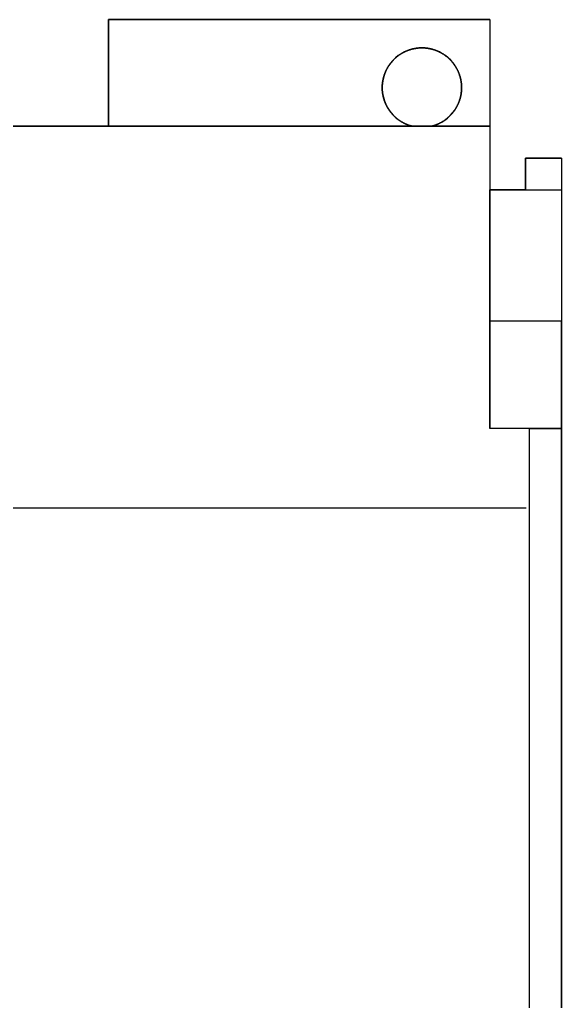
# Paper-space layout 'Sample Network Drawing - A1 Sheet' of a CAD drawing. Extents: x 49 to 806, y 22 to 564.
# Drawn here: x 402.37 to 405.78, y 270.92 to 277.09 of the extents above; entities that cross this region are included whole.
import ezdxf

# ---------------------------------------------------------------- set-up
doc = ezdxf.new("R2010")
doc.units = 0
doc.layers.add('N-EQPM-EXST', color=252, linetype='Continuous', lineweight=25)

psp = doc.layouts.new('Sample Network Drawing - A1 Sheet')

# ---------------------------------------------------------------- linework, layer by layer
at = {"layer": 'N-EQPM-EXST'}
for p, q in [((402.9314, 276.4168, -27.0761), (402.9314, 277.0868, -27.0761)), ((402.9314, 277.0868, -27.0761), (405.3314, 277.0868, -27.0761)), ((402.9314, 276.4168, -27.0761), (402.9314, 277.0868, -27.0761)), ((402.9314, 277.0868, -27.0761), (402.9314, 277.0868, -27.0761)), ((402.9314, 277.0868, -27.0761), (402.9314, 276.4168, -27.0761)), ((402.9314, 277.0868, -27.0761), (405.3314, 277.0868, -27.0761)), ((402.9314, 277.0868, -27.0761), (402.9314, 277.0868, -27.0761)), ((405.3314, 277.0868, -27.0761), (402.9314, 277.0868, -27.0761)), ((405.3314, 277.0868, -27.0761), (405.3314, 276.4168, -27.0761)), ((405.3314, 277.0868, -27.0761), (405.3314, 277.0868, -27.0761)), ((405.3314, 277.0868, -27.0761), (405.3314, 276.0168, -27.0761)), ((405.3314, 277.0868, -27.0761), (405.3314, 277.0868, -27.0761)), ((405.3314, 277.0868, -27.0761), (405.3314, 276.4168, -27.0761)), ((402.9314, 276.4168, -27.0761), (401.8314, 276.4168, -27.0761)), ((402.2814, 276.4168, -27.0761), (405.3314, 276.4168, -27.0761)), ((402.2814, 276.4168, -27.0761), (405.3314, 276.4168, -27.0761)), ((402.9314, 276.4168, -27.0761), (402.9314, 276.4168, -27.0761)), ((404.8431, 276.4168, -27.0761), (402.9314, 276.4168, -27.0761)), ((404.8431, 276.4168, -27.0761), (402.9314, 276.4168, -27.0761)), ((402.9314, 276.4168, -27.0761), (402.9314, 276.4168, -27.0761)), ((404.8431, 276.4168, -27.0761), (404.8431, 276.4168, -27.0761)), ((404.9647, 276.4168, -27.0761), (404.8431, 276.4168, -27.0761)), ((405.3314, 276.4168, -27.0761), (404.9647, 276.4168, -27.0761)), ((404.9647, 276.4168, -27.0761), (404.9647, 276.4168, -27.0761)), ((405.3314, 276.4168, -27.0761), (404.9647, 276.4168, -27.0761)), ((405.3314, 276.4168, -27.0761), (405.3314, 276.4168, -27.0761)), ((405.3314, 276.4168, -27.0761), (405.3314, 274.5168, -27.0761)), ((405.3314, 276.4168, -27.0761), (405.3314, 276.4168, -27.0761)), ((405.3314, 276.4168, -27.0761), (405.3314, 274.5168, -27.0761)), ((405.5564, 276.0168, -27.0761), (405.5564, 276.2168, -27.0761)), ((405.5564, 276.2168, -27.0761), (405.7814, 276.2168, -27.0761)), ((405.5564, 276.2168, -27.0761), (405.7814, 276.2168, -27.0761)), ((405.5564, 276.2168, -27.0761), (405.5564, 276.2168, -27.0761)), ((405.7814, 276.2168, -27.0761), (405.5564, 276.2168, -27.0761)), ((405.5564, 276.0168, -27.0761), (405.5564, 276.2168, -27.0761)), ((405.5564, 276.2168, -27.0761), (405.5564, 276.0168, -27.0761)), ((405.5564, 276.2168, -27.0761), (405.5564, 276.2168, -27.0761)), ((405.7814, 276.2168, -27.0761), (405.7814, 276.0168, -27.0761)), ((405.7814, 276.2168, -27.0761), (405.7814, 276.0168, -27.0761)), ((405.7814, 276.2168, -27.0761), (405.7814, 276.2168, -27.0761)), ((405.7814, 276.2168, -27.0761), (405.7814, 272.1168, -27.0761)), ((405.7814, 276.2168, -27.0761), (405.7814, 276.2168, -27.0761)), ((405.3314, 276.0168, -27.0761), (405.7814, 276.0168, -27.0761)), ((405.3314, 275.1918, -27.0761), (405.3314, 276.0168, -27.0761)), ((405.3314, 276.0168, -27.0761), (405.3314, 276.0168, -27.0761)), ((405.3314, 275.1918, -27.0761), (405.3314, 276.0168, -27.0761)), ((405.5564, 276.0168, -27.0761), (405.3314, 276.0168, -27.0761)), ((405.3314, 276.0168, -27.0761), (405.7814, 276.0168, -27.0761)), ((405.3314, 276.0168, -27.0761), (405.3314, 276.0168, -27.0761)), ((405.5564, 276.0168, -27.0761), (405.7814, 276.0168, -27.0761)), ((405.5564, 276.0168, -27.0761), (405.5564, 276.0168, -27.0761)), ((405.5564, 276.0168, -27.0761), (405.7814, 276.0168, -27.0761)), ((405.5564, 276.0168, -27.0761), (405.5564, 276.0168, -27.0761)), ((405.7814, 276.0168, -27.0761), (405.7814, 275.1918, -27.0761)), ((405.7814, 276.0168, -27.0761), (405.7814, 276.0168, -27.0761)), ((405.7814, 276.0168, -27.0761), (405.7814, 275.1918, -27.0761)), ((405.7814, 276.0168, -27.0761), (405.7814, 276.0168, -27.0761)), ((405.7814, 275.1918, -27.0761), (405.3314, 275.1918, -27.0761)), ((405.7814, 275.1918, -27.0761), (405.3314, 275.1918, -27.0761)), ((405.7814, 275.1918, -27.0761), (405.3314, 275.1918, -27.0761)), ((405.3314, 275.1918, -27.0761), (405.3314, 275.1918, -27.0761)), ((405.7814, 275.1918, -27.0761), (405.3314, 275.1918, -27.0761)), ((405.3314, 274.5168, -27.0761), (405.3314, 275.1918, -27.0761)), ((405.3314, 275.1918, -27.0761), (405.3314, 275.1918, -27.0761)), ((405.3314, 274.5168, -27.0761), (405.3314, 275.1918, -27.0761)), ((405.7814, 275.1918, -27.0761), (405.7814, 275.1918, -27.0761)), ((405.7814, 274.5168, -27.0761), (405.7814, 275.1918, -27.0761)), ((405.7814, 275.1918, -27.0761), (405.7814, 275.1918, -27.0761)), ((405.7814, 274.5168, -27.0761), (405.7814, 275.1918, -27.0761)), ((405.7814, 274.5168, -27.0761), (405.3314, 274.5168, -27.0761)), ((405.7814, 274.5168, -27.0761), (405.3314, 274.5168, -27.0761)), ((405.3314, 274.5168, -27.0761), (405.3314, 274.5168, -27.0761)), ((405.5814, 274.5168, -27.0761), (405.3314, 274.5168, -27.0761)), ((405.5814, 274.5168, -27.0761), (405.3314, 274.5168, -27.0761)), ((405.3314, 274.5168, -27.0761), (405.3314, 274.5168, -27.0761)), ((405.5814, 274.5168, -27.0761), (405.7814, 274.5168, -27.0761)), ((405.5814, 274.5168, -27.0761), (405.5814, 274.5168, -27.0761)), ((405.5814, 274.5168, -27.0761), (405.7814, 274.5168, -27.0761)), ((405.5814, 265.9168, -27.0761), (405.5814, 274.5168, -27.0761)), ((405.5814, 265.0668, -27.0761), (405.5814, 274.5168, -27.0761)), ((405.5814, 265.0668, -27.0761), (405.5814, 274.5168, -27.0761)), ((405.5814, 274.5168, -27.0761), (405.5814, 274.5168, -27.0761)), ((405.5814, 265.9168, -27.0761), (405.5814, 274.5168, -27.0761)), ((405.7814, 274.5168, -27.0761), (405.7814, 274.5168, -27.0761)), ((405.7814, 265.9168, -27.0761), (405.7814, 274.5168, -27.0761)), ((405.7814, 274.5168, -27.0761), (405.7814, 274.5168, -27.0761)), ((405.7814, 265.9168, -27.0761), (405.7814, 274.5168, -27.0761)), ((405.7814, 272.1168, -27.0761), (405.7814, 272.1168, -27.0761)), ((405.7814, 272.1168, -27.0761), (405.7814, 268.6168, -27.0761))]:
    psp.add_line(p, q, dxfattribs=at)
at = {"layer": 'N-EQPM-EXST', "elevation": -27.0761, "flags": 128}
psp.add_lwpolyline([(404.8432, 276.4169), (404.8404, 276.4176), (404.8377, 276.4183), (404.835, 276.419), (404.8323, 276.4199), (404.8297, 276.4207), (404.827, 276.4215), (404.8243, 276.4224), (404.8217, 276.4233), (404.819, 276.4242), (404.8164, 276.4252), (404.8138, 276.4262), (404.8112, 276.4272), (404.8086, 276.4283), (404.806, 276.4294), (404.8034, 276.4305), (404.8008, 276.4316), (404.7983, 276.4328), (404.7957, 276.434), (404.7933, 276.4352), (404.7907, 276.4365), (404.7883, 276.4378), (404.7858, 276.4391), (404.7833, 276.4404), (404.7809, 276.4418), (404.7784, 276.4432), (404.776, 276.4446), (404.7736, 276.4461), (404.7712, 276.4475), (404.7689, 276.449), (404.7665, 276.4506), (404.7642, 276.4521), (404.7619, 276.4537), (404.7596, 276.4553), (404.7573, 276.457), (404.755, 276.4586), (404.7528, 276.4603), (404.7506, 276.462), (404.7483, 276.4637), (404.7462, 276.4655), (404.744, 276.4673), (404.7419, 276.4691), (404.7397, 276.4709), (404.7377, 276.4728), (404.7356, 276.4747), (404.7335, 276.4765), (404.7315, 276.4785), (404.7295, 276.4804), (404.7275, 276.4824), (404.7255, 276.4844), (404.7235, 276.4864), (404.7216, 276.4885), (404.7197, 276.4905), (404.7178, 276.4926), (404.716, 276.4947), (404.7141, 276.4968), (404.7123, 276.499), (404.7105, 276.5011), (404.7088, 276.5033), (404.707, 276.5055), (404.7053, 276.5077), (404.7036, 276.51), (404.702, 276.5122), (404.7003, 276.5145), (404.6987, 276.5168), (404.6971, 276.5191), (404.6956, 276.5214), (404.694, 276.5238), (404.6925, 276.5262), (404.6911, 276.5285), (404.6896, 276.5309), (404.6882, 276.5334), (404.6868, 276.5358), (404.6854, 276.5382), (404.684, 276.5407), (404.6827, 276.5432), (404.6815, 276.5457), (404.6802, 276.5482), (404.6789, 276.5507), (404.6778, 276.5532), (404.6766, 276.5558), (404.6754, 276.5583), (404.6743, 276.5609), (404.6732, 276.5635), (404.6722, 276.5661), (404.6711, 276.5687), (404.6701, 276.5713), (404.6692, 276.574), (404.6682, 276.5766), (404.6673, 276.5792), (404.6664, 276.5819), (404.6655, 276.5846), (404.6647, 276.5873), (404.664, 276.59), (404.6632, 276.5926), (404.6624, 276.5953), (404.6618, 276.5981), (404.6611, 276.6008), (404.6604, 276.6035), (404.6598, 276.6063), (404.6592, 276.609), (404.6587, 276.6118), (404.6582, 276.6145), (404.6577, 276.6173), (404.6572, 276.6201), (404.6568, 276.6229), (404.6564, 276.6256), (404.6561, 276.6284), (404.6557, 276.6312), (404.6554, 276.634), (404.6552, 276.6367), (404.6549, 276.6395), (404.6547, 276.6424), (404.6545, 276.6452), (404.6544, 276.648), (404.6543, 276.6508), (404.6542, 276.6536), (404.6541, 276.6564), (404.6541, 276.6592), (404.6541, 276.662), (404.6542, 276.6648), (404.6543, 276.6676), (404.6544, 276.6704), (404.6545, 276.6732), (404.6547, 276.676), (404.6549, 276.6788), (404.6551, 276.6816), (404.6554, 276.6844), (404.6557, 276.6872), (404.656, 276.69), (404.6564, 276.6928), (404.6567, 276.6956), (404.6572, 276.6983), (404.6577, 276.7011), (404.6581, 276.7039), (404.6586, 276.7066), (404.6592, 276.7094), (404.6598, 276.7121), (404.6604, 276.7149), (404.661, 276.7176), (404.6617, 276.7203), (404.6623, 276.723), (404.6631, 276.7257), (404.6638, 276.7284), (404.6646, 276.7311), (404.6655, 276.7338), (404.6663, 276.7365), (404.6672, 276.7391), (404.6681, 276.7418), (404.669, 276.7444), (404.67, 276.7471), (404.671, 276.7497), (404.672, 276.7523), (404.6731, 276.7549), (404.6742, 276.7575), (404.6753, 276.76), (404.6764, 276.7626), (404.6776, 276.7652), (404.6788, 276.7677), (404.68, 276.7702), (404.6813, 276.7727), (404.6826, 276.7752), (404.6839, 276.7777), (404.6853, 276.7802), (404.6866, 276.7826), (404.688, 276.785), (404.6894, 276.7875), (404.6909, 276.7899), (404.6923, 276.7922), (404.6939, 276.7946), (404.6954, 276.797), (404.6969, 276.7993), (404.6985, 276.8016), (404.7001, 276.8039), (404.7018, 276.8062), (404.7034, 276.8085), (404.7051, 276.8107), (404.7068, 276.813), (404.7086, 276.8152), (404.7103, 276.8173), (404.7121, 276.8195), (404.7139, 276.8217), (404.7157, 276.8238), (404.7176, 276.8258), (404.7195, 276.8279), (404.7214, 276.83), (404.7233, 276.832), (404.7253, 276.8341), (404.7272, 276.836), (404.7292, 276.838), (404.7312, 276.84), (404.7332, 276.8419), (404.7353, 276.8438), (404.7374, 276.8457), (404.7395, 276.8475), (404.7416, 276.8494), (404.7437, 276.8512), (404.7459, 276.853), (404.7481, 276.8548), (404.7503, 276.8565), (404.7525, 276.8582), (404.7548, 276.8599), (404.757, 276.8616), (404.7593, 276.8632), (404.7616, 276.8648), (404.7639, 276.8664), (404.7662, 276.8679), (404.7686, 276.8695), (404.7709, 276.871), (404.7733, 276.8725), (404.7757, 276.8739), (404.7781, 276.8754), (404.7806, 276.8768), (404.783, 276.8781), (404.7855, 276.8795), (404.7879, 276.8808), (404.7904, 276.8821), (404.793, 276.8833), (404.7955, 276.8846), (404.798, 276.8857), (404.8005, 276.887), (404.8031, 276.8881), (404.8057, 276.8892), (404.8082, 276.8903), (404.8109, 276.8913), (404.8135, 276.8924), (404.8161, 276.8934), (404.8187, 276.8944), (404.8213, 276.8953), (404.824, 276.8962), (404.8266, 276.8971), (404.8293, 276.898), (404.832, 276.8988), (404.8347, 276.8995), (404.8374, 276.9003), (404.8401, 276.901), (404.8428, 276.9018), (404.8455, 276.9024), (404.8482, 276.9031), (404.851, 276.9037), (404.8537, 276.9042), (404.8565, 276.9048), (404.8593, 276.9053), (404.862, 276.9058), (404.8648, 276.9063), (404.8675, 276.9067), (404.8703, 276.9071), (404.8731, 276.9074), (404.8759, 276.9078), (404.8787, 276.9081), (404.8814, 276.9083), (404.8842, 276.9086), (404.887, 276.9088), (404.8898, 276.9089), (404.8926, 276.9091), (404.8955, 276.9092), (404.8983, 276.9093), (404.9011, 276.9093), (404.9039, 276.9093), (404.9067, 276.9093), (404.9094, 276.9093), (404.9122, 276.9092), (404.9151, 276.9091), (404.9179, 276.9089), (404.9207, 276.9088), (404.9235, 276.9086), (404.9263, 276.9083), (404.929, 276.9081), (404.9318, 276.9078), (404.9346, 276.9074), (404.9374, 276.9071), (404.9402, 276.9067), (404.943, 276.9063), (404.9457, 276.9058), (404.9485, 276.9053), (404.9512, 276.9048), (404.954, 276.9042), (404.9567, 276.9037), (404.9595, 276.9031), (404.9622, 276.9024), (404.9649, 276.9018), (404.9676, 276.901), (404.9703, 276.9003), (404.973, 276.8995), (404.9757, 276.8988), (404.9784, 276.898), (404.9811, 276.8971), (404.9837, 276.8962), (404.9864, 276.8953), (404.989, 276.8944), (404.9916, 276.8934), (404.9942, 276.8924), (404.9969, 276.8913), (404.9995, 276.8903), (405.002, 276.8892), (405.0046, 276.8881), (405.0072, 276.887), (405.0097, 276.8857), (405.0122, 276.8846), (405.0148, 276.8833), (405.0173, 276.8821), (405.0198, 276.8808), (405.0222, 276.8795), (405.0247, 276.8781), (405.0272, 276.8768), (405.0296, 276.8754), (405.032, 276.8739), (405.0344, 276.8725), (405.0368, 276.871), (405.0392, 276.8695), (405.0415, 276.8679), (405.0438, 276.8664), (405.0461, 276.8648), (405.0484, 276.8632), (405.0507, 276.8616), (405.053, 276.8599), (405.0552, 276.8582), (405.0574, 276.8565), (405.0596, 276.8548), (405.0618, 276.853), (405.064, 276.8512), (405.0661, 276.8494), (405.0682, 276.8475), (405.0703, 276.8457), (405.0724, 276.8438), (405.0745, 276.8419), (405.0765, 276.84), (405.0785, 276.838), (405.0805, 276.836), (405.0825, 276.8341), (405.0844, 276.832), (405.0863, 276.83), (405.0882, 276.8279), (405.0901, 276.8258), (405.092, 276.8238), (405.0938, 276.8217), (405.0956, 276.8195), (405.0974, 276.8173), (405.0991, 276.8152), (405.1009, 276.813), (405.1026, 276.8107), (405.1043, 276.8085), (405.106, 276.8062), (405.1076, 276.8039), (405.1092, 276.8016), (405.1108, 276.7993), (405.1123, 276.797), (405.1138, 276.7946), (405.1154, 276.7922), (405.1168, 276.7899), (405.1183, 276.7875), (405.1197, 276.785), (405.1211, 276.7826), (405.1225, 276.7802), (405.1238, 276.7777), (405.1251, 276.7752), (405.1264, 276.7727), (405.1277, 276.7702), (405.1289, 276.7677), (405.1301, 276.7652), (405.1313, 276.7626), (405.1324, 276.76), (405.1336, 276.7575), (405.1346, 276.7549), (405.1357, 276.7523), (405.1367, 276.7497), (405.1377, 276.7471), (405.1387, 276.7444), (405.1396, 276.7418), (405.1405, 276.7391), (405.1414, 276.7365), (405.1423, 276.7338), (405.1431, 276.7311), (405.1439, 276.7284), (405.1446, 276.7257), (405.1454, 276.723), (405.146, 276.7203), (405.1467, 276.7176), (405.1474, 276.7149), (405.1479, 276.7121), (405.1485, 276.7094), (405.1491, 276.7066), (405.1496, 276.7039), (405.1501, 276.7011), (405.1505, 276.6983), (405.151, 276.6956), (405.1513, 276.6928), (405.1517, 276.69), (405.152, 276.6872), (405.1523, 276.6844), (405.1526, 276.6816), (405.1528, 276.6788), (405.153, 276.676), (405.1532, 276.6732), (405.1534, 276.6704), (405.1534, 276.6676), (405.1535, 276.6648), (405.1536, 276.662), (405.1536, 276.6592), (405.1536, 276.6564), (405.1535, 276.6536), (405.1534, 276.6508), (405.1533, 276.648), (405.1532, 276.6452), (405.153, 276.6424), (405.1528, 276.6395), (405.1525, 276.6367), (405.1523, 276.634), (405.152, 276.6312), (405.1516, 276.6284), (405.1513, 276.6256), (405.1509, 276.6229), (405.1505, 276.6201), (405.15, 276.6173), (405.1495, 276.6145), (405.149, 276.6118), (405.1485, 276.609), (405.1479, 276.6063), (405.1473, 276.6035), (405.1466, 276.6008), (405.146, 276.5981), (405.1453, 276.5953), (405.1445, 276.5926), (405.1437, 276.59), (405.143, 276.5873), (405.1422, 276.5846), (405.1413, 276.5819), (405.1404, 276.5792), (405.1395, 276.5766), (405.1386, 276.574), (405.1376, 276.5713), (405.1366, 276.5687), (405.1355, 276.5661), (405.1345, 276.5635), (405.1334, 276.5609), (405.1323, 276.5583), (405.1311, 276.5558), (405.1299, 276.5532), (405.1288, 276.5507), (405.1275, 276.5482), (405.1262, 276.5457), (405.125, 276.5432), (405.1237, 276.5407), (405.1223, 276.5382), (405.1209, 276.5358), (405.1195, 276.5334), (405.1181, 276.5309), (405.1166, 276.5285), (405.1152, 276.5262), (405.1137, 276.5238), (405.1121, 276.5214), (405.1106, 276.5191), (405.109, 276.5168), (405.1074, 276.5145), (405.1057, 276.5122), (405.1041, 276.51), (405.1024, 276.5077), (405.1007, 276.5055), (405.099, 276.5033), (405.0972, 276.5011), (405.0954, 276.499), (405.0936, 276.4968), (405.0917, 276.4947), (405.0899, 276.4926), (405.088, 276.4905), (405.0861, 276.4885), (405.0842, 276.4864), (405.0822, 276.4844), (405.0802, 276.4824), (405.0783, 276.4804), (405.0762, 276.4785), (405.0742, 276.4765), (405.0721, 276.4747), (405.0701, 276.4728), (405.068, 276.4709), (405.0659, 276.4691), (405.0637, 276.4673), (405.0615, 276.4655), (405.0594, 276.4637), (405.0572, 276.462), (405.0549, 276.4603), (405.0527, 276.4586), (405.0504, 276.457), (405.0481, 276.4553), (405.0458, 276.4537), (405.0435, 276.4521), (405.0412, 276.4506), (405.0388, 276.449), (405.0365, 276.4475), (405.0341, 276.4461), (405.0317, 276.4446), (405.0293, 276.4432), (405.0268, 276.4418), (405.0244, 276.4404), (405.0219, 276.4391), (405.0194, 276.4378), (405.017, 276.4365), (405.0144, 276.4352), (405.012, 276.434), (405.0094, 276.4328), (405.0069, 276.4316), (405.0043, 276.4305), (405.0017, 276.4294), (404.9992, 276.4283), (404.9965, 276.4272), (404.9939, 276.4262), (404.9913, 276.4252), (404.9887, 276.4242), (404.986, 276.4233), (404.9834, 276.4224), (404.9808, 276.4215), (404.978, 276.4207), (404.9754, 276.4199), (404.9727, 276.419), (404.97, 276.4183), (404.9673, 276.4176), (404.9646, 276.4169), (404.9673, 276.4176), (404.97, 276.4183), (404.9727, 276.419), (404.9754, 276.4199), (404.978, 276.4207), (404.9808, 276.4215), (404.9834, 276.4224), (404.986, 276.4233), (404.9887, 276.4242), (404.9913, 276.4252), (404.9939, 276.4262), (404.9965, 276.4272), (404.9992, 276.4283), (405.0017, 276.4294), (405.0043, 276.4305), (405.0069, 276.4316), (405.0094, 276.4328), (405.012, 276.434), (405.0144, 276.4352), (405.017, 276.4365), (405.0194, 276.4378), (405.0219, 276.4391), (405.0244, 276.4404), (405.0268, 276.4418), (405.0293, 276.4432), (405.0317, 276.4446), (405.0341, 276.4461), (405.0365, 276.4475), (405.0388, 276.449), (405.0412, 276.4506), (405.0435, 276.4521), (405.0458, 276.4537), (405.0481, 276.4553), (405.0504, 276.457), (405.0527, 276.4586), (405.0549, 276.4603), (405.0572, 276.462), (405.0594, 276.4637), (405.0615, 276.4655), (405.0637, 276.4673), (405.0659, 276.4691), (405.068, 276.4709), (405.0701, 276.4728), (405.0721, 276.4747), (405.0742, 276.4765), (405.0762, 276.4785), (405.0783, 276.4804), (405.0802, 276.4824), (405.0822, 276.4844), (405.0842, 276.4864), (405.0861, 276.4885), (405.088, 276.4905), (405.0899, 276.4926), (405.0917, 276.4947), (405.0936, 276.4968), (405.0954, 276.499), (405.0972, 276.5011), (405.099, 276.5033), (405.1007, 276.5055), (405.1024, 276.5077), (405.1041, 276.51), (405.1057, 276.5122), (405.1074, 276.5145), (405.109, 276.5168), (405.1106, 276.5191), (405.1121, 276.5214), (405.1137, 276.5238), (405.1152, 276.5262), (405.1166, 276.5285), (405.1181, 276.5309), (405.1195, 276.5334), (405.1209, 276.5358), (405.1223, 276.5382), (405.1237, 276.5407), (405.125, 276.5432), (405.1262, 276.5457), (405.1275, 276.5482), (405.1288, 276.5507), (405.1299, 276.5532), (405.1311, 276.5558), (405.1323, 276.5583), (405.1334, 276.5609), (405.1345, 276.5635), (405.1355, 276.5661), (405.1366, 276.5687), (405.1376, 276.5713), (405.1386, 276.574), (405.1395, 276.5766), (405.1404, 276.5792), (405.1413, 276.5819), (405.1422, 276.5846), (405.143, 276.5873), (405.1437, 276.59), (405.1445, 276.5926), (405.1453, 276.5953), (405.146, 276.5981), (405.1466, 276.6008), (405.1473, 276.6035), (405.1479, 276.6063), (405.1485, 276.609), (405.149, 276.6118), (405.1495, 276.6145), (405.15, 276.6173), (405.1505, 276.6201), (405.1509, 276.6229), (405.1513, 276.6256), (405.1516, 276.6284), (405.152, 276.6312), (405.1523, 276.634), (405.1525, 276.6367), (405.1528, 276.6395), (405.153, 276.6424), (405.1532, 276.6452), (405.1533, 276.648), (405.1534, 276.6508), (405.1535, 276.6536), (405.1536, 276.6564), (405.1536, 276.6592), (405.1536, 276.662), (405.1535, 276.6648), (405.1534, 276.6676), (405.1534, 276.6704), (405.1532, 276.6732), (405.153, 276.676), (405.1528, 276.6788), (405.1526, 276.6816), (405.1523, 276.6844), (405.152, 276.6872), (405.1517, 276.69), (405.1513, 276.6928), (405.151, 276.6956), (405.1505, 276.6983), (405.1501, 276.7011), (405.1496, 276.7039), (405.1491, 276.7066), (405.1485, 276.7094), (405.1479, 276.7121), (405.1474, 276.7149), (405.1467, 276.7176), (405.146, 276.7203), (405.1454, 276.723), (405.1446, 276.7257), (405.1439, 276.7284), (405.1431, 276.7311), (405.1423, 276.7338), (405.1414, 276.7365), (405.1405, 276.7391), (405.1396, 276.7418), (405.1387, 276.7444), (405.1377, 276.7471), (405.1367, 276.7497), (405.1357, 276.7523), (405.1346, 276.7549), (405.1336, 276.7575), (405.1324, 276.76), (405.1313, 276.7626), (405.1301, 276.7652), (405.1289, 276.7677), (405.1277, 276.7702), (405.1264, 276.7727), (405.1251, 276.7752), (405.1238, 276.7777), (405.1225, 276.7802), (405.1211, 276.7826), (405.1197, 276.785), (405.1183, 276.7875), (405.1168, 276.7899), (405.1154, 276.7922), (405.1138, 276.7946), (405.1123, 276.797), (405.1108, 276.7993), (405.1092, 276.8016), (405.1076, 276.8039), (405.106, 276.8062), (405.1043, 276.8085), (405.1026, 276.8107), (405.1009, 276.813), (405.0991, 276.8152), (405.0974, 276.8173), (405.0956, 276.8195), (405.0938, 276.8217), (405.092, 276.8238), (405.0901, 276.8258), (405.0882, 276.8279), (405.0863, 276.83), (405.0844, 276.832), (405.0825, 276.8341), (405.0805, 276.836), (405.0785, 276.838), (405.0765, 276.84), (405.0745, 276.8419), (405.0724, 276.8438), (405.0703, 276.8457), (405.0682, 276.8475), (405.0661, 276.8494), (405.064, 276.8512), (405.0618, 276.853), (405.0596, 276.8548), (405.0574, 276.8565), (405.0552, 276.8582), (405.053, 276.8599), (405.0507, 276.8616), (405.0484, 276.8632), (405.0461, 276.8648), (405.0438, 276.8664), (405.0415, 276.8679), (405.0392, 276.8695), (405.0368, 276.871), (405.0344, 276.8725), (405.032, 276.8739), (405.0296, 276.8754), (405.0272, 276.8768), (405.0247, 276.8781), (405.0222, 276.8795), (405.0198, 276.8808), (405.0173, 276.8821), (405.0148, 276.8833), (405.0122, 276.8846), (405.0097, 276.8857), (405.0072, 276.887), (405.0046, 276.8881), (405.002, 276.8892), (404.9995, 276.8903), (404.9969, 276.8913), (404.9942, 276.8924), (404.9916, 276.8934), (404.989, 276.8944), (404.9864, 276.8953), (404.9837, 276.8962), (404.9811, 276.8971), (404.9784, 276.898), (404.9757, 276.8988), (404.973, 276.8995), (404.9703, 276.9003), (404.9676, 276.901), (404.9649, 276.9018), (404.9622, 276.9024), (404.9595, 276.9031), (404.9567, 276.9037), (404.954, 276.9042), (404.9512, 276.9048), (404.9485, 276.9053), (404.9457, 276.9058), (404.943, 276.9063), (404.9402, 276.9067), (404.9374, 276.9071), (404.9346, 276.9074), (404.9318, 276.9078), (404.929, 276.9081), (404.9263, 276.9083), (404.9235, 276.9086), (404.9207, 276.9088), (404.9179, 276.9089), (404.9151, 276.9091), (404.9122, 276.9092), (404.9094, 276.9093), (404.9067, 276.9093), (404.9039, 276.9093), (404.9011, 276.9093), (404.8983, 276.9093), (404.8955, 276.9092), (404.8926, 276.9091), (404.8898, 276.9089), (404.887, 276.9088), (404.8842, 276.9086), (404.8814, 276.9083), (404.8787, 276.9081), (404.8759, 276.9078), (404.8731, 276.9074), (404.8703, 276.9071), (404.8675, 276.9067), (404.8648, 276.9063), (404.862, 276.9058), (404.8593, 276.9053), (404.8565, 276.9048), (404.8537, 276.9042), (404.851, 276.9037), (404.8482, 276.9031), (404.8455, 276.9024), (404.8428, 276.9018), (404.8401, 276.901), (404.8374, 276.9003), (404.8347, 276.8995), (404.832, 276.8988), (404.8293, 276.898), (404.8266, 276.8971), (404.824, 276.8962), (404.8213, 276.8953), (404.8187, 276.8944), (404.8161, 276.8934), (404.8135, 276.8924), (404.8109, 276.8913), (404.8082, 276.8903), (404.8057, 276.8892), (404.8031, 276.8881), (404.8005, 276.887), (404.798, 276.8857), (404.7955, 276.8846), (404.793, 276.8833), (404.7904, 276.8821), (404.7879, 276.8808), (404.7855, 276.8795), (404.783, 276.8781), (404.7806, 276.8768), (404.7781, 276.8754), (404.7757, 276.8739), (404.7733, 276.8725), (404.7709, 276.871), (404.7686, 276.8695), (404.7662, 276.8679), (404.7639, 276.8664), (404.7616, 276.8648), (404.7593, 276.8632), (404.757, 276.8616), (404.7548, 276.8599), (404.7525, 276.8582), (404.7503, 276.8565), (404.7481, 276.8548), (404.7459, 276.853), (404.7437, 276.8512), (404.7416, 276.8494), (404.7395, 276.8475), (404.7374, 276.8457), (404.7353, 276.8438), (404.7332, 276.8419), (404.7312, 276.84), (404.7292, 276.838), (404.7272, 276.836), (404.7253, 276.8341), (404.7233, 276.832), (404.7214, 276.83), (404.7195, 276.8279), (404.7176, 276.8258), (404.7157, 276.8238), (404.7139, 276.8217), (404.7121, 276.8195), (404.7103, 276.8173), (404.7086, 276.8152), (404.7068, 276.813), (404.7051, 276.8107), (404.7034, 276.8085), (404.7018, 276.8062), (404.7001, 276.8039), (404.6985, 276.8016), (404.6969, 276.7993), (404.6954, 276.797), (404.6939, 276.7946), (404.6923, 276.7922), (404.6909, 276.7899), (404.6894, 276.7875), (404.688, 276.785), (404.6866, 276.7826), (404.6853, 276.7802), (404.6839, 276.7777), (404.6826, 276.7752), (404.6813, 276.7727), (404.68, 276.7702), (404.6788, 276.7677), (404.6776, 276.7652), (404.6764, 276.7626), (404.6753, 276.76), (404.6742, 276.7575), (404.6731, 276.7549), (404.672, 276.7523), (404.671, 276.7497), (404.67, 276.7471), (404.669, 276.7444), (404.6681, 276.7418), (404.6672, 276.7391), (404.6663, 276.7365), (404.6655, 276.7338), (404.6646, 276.7311), (404.6638, 276.7284), (404.6631, 276.7257), (404.6623, 276.723), (404.6617, 276.7203), (404.661, 276.7176), (404.6604, 276.7149), (404.6598, 276.7121), (404.6592, 276.7094), (404.6586, 276.7066), (404.6581, 276.7039), (404.6577, 276.7011), (404.6572, 276.6983), (404.6567, 276.6956), (404.6564, 276.6928), (404.656, 276.69), (404.6557, 276.6872), (404.6554, 276.6844), (404.6551, 276.6816), (404.6549, 276.6788), (404.6547, 276.676), (404.6545, 276.6732), (404.6544, 276.6704), (404.6543, 276.6676), (404.6542, 276.6648), (404.6541, 276.662), (404.6541, 276.6592), (404.6541, 276.6564), (404.6542, 276.6536), (404.6543, 276.6508), (404.6544, 276.648), (404.6545, 276.6452), (404.6547, 276.6424), (404.6549, 276.6395), (404.6552, 276.6367), (404.6554, 276.634), (404.6557, 276.6312), (404.6561, 276.6284), (404.6564, 276.6256), (404.6568, 276.6229), (404.6572, 276.6201), (404.6577, 276.6173), (404.6582, 276.6145), (404.6587, 276.6118), (404.6592, 276.609), (404.6598, 276.6063), (404.6604, 276.6035), (404.6611, 276.6008), (404.6618, 276.5981), (404.6624, 276.5953), (404.6632, 276.5926), (404.664, 276.59), (404.6647, 276.5873), (404.6655, 276.5846), (404.6664, 276.5819), (404.6673, 276.5792), (404.6682, 276.5766), (404.6692, 276.574), (404.6701, 276.5713), (404.6711, 276.5687), (404.6722, 276.5661), (404.6732, 276.5635), (404.6743, 276.5609), (404.6754, 276.5583), (404.6766, 276.5558), (404.6778, 276.5532), (404.6789, 276.5507), (404.6802, 276.5482), (404.6815, 276.5457), (404.6827, 276.5432), (404.684, 276.5407), (404.6854, 276.5382), (404.6868, 276.5358), (404.6882, 276.5334), (404.6896, 276.5309), (404.6911, 276.5285), (404.6925, 276.5262), (404.694, 276.5238), (404.6956, 276.5214), (404.6971, 276.5191), (404.6987, 276.5168), (404.7003, 276.5145), (404.702, 276.5122), (404.7036, 276.51), (404.7053, 276.5077), (404.707, 276.5055), (404.7088, 276.5033), (404.7105, 276.5011), (404.7123, 276.499), (404.7141, 276.4968), (404.716, 276.4947), (404.7178, 276.4926), (404.7197, 276.4905), (404.7216, 276.4885), (404.7235, 276.4864), (404.7255, 276.4844), (404.7275, 276.4824), (404.7295, 276.4804), (404.7315, 276.4785), (404.7335, 276.4765), (404.7356, 276.4747), (404.7377, 276.4728), (404.7397, 276.4709), (404.7419, 276.4691), (404.744, 276.4673), (404.7462, 276.4655), (404.7483, 276.4637), (404.7506, 276.462), (404.7528, 276.4603), (404.755, 276.4586), (404.7573, 276.457), (404.7596, 276.4553), (404.7619, 276.4537), (404.7642, 276.4521), (404.7665, 276.4506), (404.7689, 276.449), (404.7712, 276.4475), (404.7736, 276.4461), (404.776, 276.4446), (404.7784, 276.4432), (404.7809, 276.4418), (404.7833, 276.4404), (404.7858, 276.4391), (404.7883, 276.4378), (404.7907, 276.4365), (404.7933, 276.4352), (404.7957, 276.434), (404.7983, 276.4328), (404.8008, 276.4316), (404.8034, 276.4305), (404.806, 276.4294), (404.8086, 276.4283), (404.8112, 276.4272), (404.8138, 276.4262), (404.8164, 276.4252), (404.819, 276.4242), (404.8217, 276.4233), (404.8243, 276.4224), (404.827, 276.4215), (404.8297, 276.4207), (404.8323, 276.4199), (404.835, 276.419), (404.8377, 276.4183), (404.8404, 276.4176)], close=True, dxfattribs=at)
at = {"layer": 'N-EQPM-EXST', "elevation": -27.0761}
psp.add_lwpolyline([(405.5589, 274.0168), (402.2814, 274.0168)], dxfattribs=at)
at = {"layer": 'N-EQPM-EXST'}
psp.add_arc((404.9039, 276.6593, -27.0761), 0.25, 284.06987, 255.93013, dxfattribs=at)

doc.saveas('drawing.dxf')
